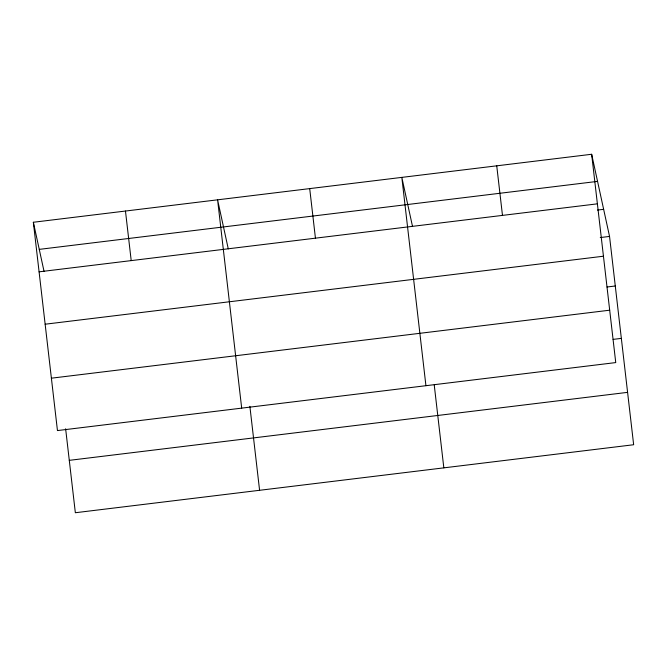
<?xml version="1.0" encoding="UTF-8"?>
<svg xmlns="http://www.w3.org/2000/svg" width="667" height="667" viewBox="0 0 667 667"><rect width="100%" height="100%" fill="white"/><g stroke="black" fill="none" stroke-linecap="round" stroke-linejoin="round"><path stroke-width="1" d="M591.654 154.269L615.749 362.581L57.454 430.574L33.35 222.261L591.654 154.269L609.546 236.426L633.65 444.739L75.346 512.731L65.633 428.773M39.253 249.375L597.557 181.382M39.086 271.828L597.382 203.835M597.449 210.072L603.643 209.321M600.267 237.56L609.546 236.426M45.148 324.212L603.443 256.22M607.028 287.002L615.282 285.993M51.392 378.189L609.688 310.197M613.09 339.386L621.344 338.377M69.285 460.347L627.589 392.354M412.514 226.447L401.826 177.389L425.93 385.693M228.272 248.883L217.592 199.825L241.687 408.137M33.35 222.261L44.039 271.327M496.74 165.833L502.476 215.391M434.234 384.917L443.83 467.85M309.705 188.611L315.441 238.169M249.875 406.336L259.588 490.287M125.471 211.047L131.207 260.605"/></g></svg>
